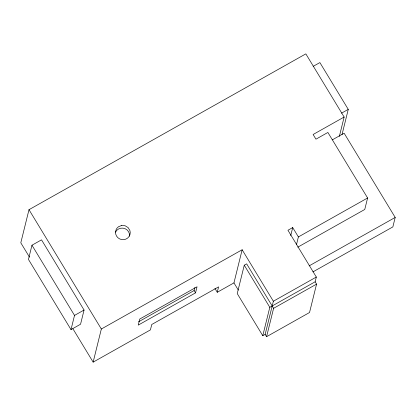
<?xml version="1.0" encoding="UTF-8"?>
<svg xmlns="http://www.w3.org/2000/svg" width="416" height="416" viewBox="0 0 416 416"><rect width="100%" height="100%" fill="white"/><g stroke="black" fill="none" stroke-linecap="round" stroke-linejoin="round"><path stroke-width="0.62" d="M339.347 136.412L344.141 117.036L305.838 53.862L28.995 209.685L20.8 242.809L29.479 257.124M31.964 245.216L28.449 259.412L71.006 329.607L80.553 324.23L84.063 310.034L41.512 239.845L31.964 245.216L74.521 315.411L71.006 329.607M101.343 329.014L242.148 249.756L233.953 282.88L217.246 292.287L218.587 286.879L151.762 324.49L150.42 329.898L93.142 362.138L101.343 329.014L28.995 209.685M195.536 292.869L197.038 286.785L139.76 319.025L138.258 325.109L195.536 292.869L194.116 290.529L194.87 287.487M296.447 244.795L298.392 236.933L292.718 227.573L287.945 230.256L316.316 277.051L315.146 281.783L316.566 284.123L309.535 312.515L266.578 336.695L273.603 308.303L246.652 263.848L244.265 265.195L237.24 293.587L262.772 335.702L265.158 334.355L273.359 301.231L242.148 249.756M262.772 335.702L269.802 307.31L244.265 265.195M290.737 235.586L292.718 227.573M342.014 134.612L348.26 109.377L319.888 62.582L313.149 66.373M344.141 117.036L313.113 134.498L315.952 139.178L327.886 132.46L367.604 197.974L364.759 209.466L297.799 247.156M332.363 139.833L344.131 133.208L395.2 217.438L392.86 226.902L312.946 271.882M341.52 113.168L348.26 109.377M74.521 315.411L84.063 310.034M138.523 321.823L194.116 290.529M298.392 236.933L367.604 197.974M309.161 265.866L395.2 217.438M273.359 301.231L316.316 277.051M269.802 307.31L315.146 281.783M273.603 308.303L316.566 284.123M233.953 282.88L238.316 290.082M265.158 334.355L266.578 336.695M214.932 288.465L217.246 292.287M72.862 328.687L93.142 362.138M115.528 232.164A7.368 7.134 13.9 0 1 129.527 236.132M121.612 225.482L118.388 226.814A7.368 7.134 13.9 0 0 116.558 236.096A7.368 7.134 13.9 0 0 125.85 239.122A7.368 7.134 13.9 0 0 129.922 230.568L128.123 227.599L125.122 225.763L121.612 225.482"/></g></svg>
